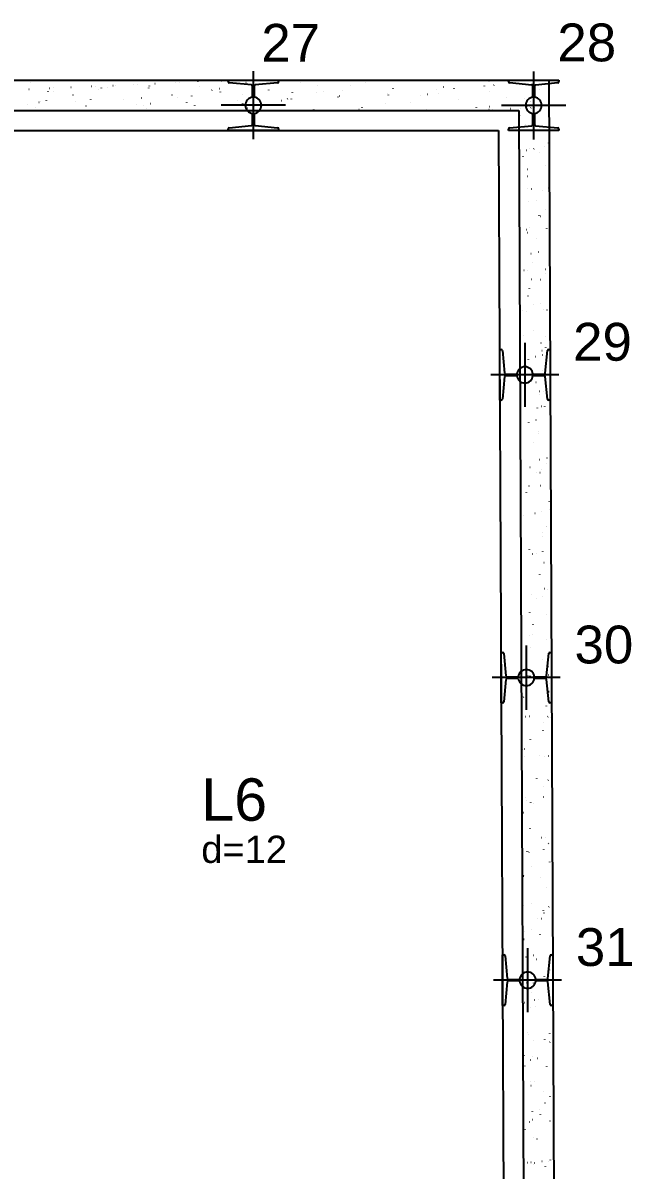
# Model space of a CAD drawing. Header units: millimetres. Extents: x 4424 to 9312, y 4538 to 9372.
# Drawn here: x 8021 to 8323, y 8392 to 8961 of the extents above; entities that cross this region are included whole.
import ezdxf

# ---------------------------------------------------------------- set-up
doc = ezdxf.new("R2010")
doc.units = ezdxf.units.MM
for name, color, linetype in [('10', 13, 'Continuous'), ('13', 76, 'Continuous'), ('19', 5, 'Continuous'), ('49', 20, 'Continuous'), ('51', 6, 'Continuous'), ('52', 21, 'Continuous')]:
    doc.layers.add(name, color=color, linetype=linetype)
doc.styles.get("Standard").update_dxf_attribs({"font": 'arial.ttf'})

# ---------------------------------------------------------------- blocks, each defined once
blk = doc.blocks.new('_H9EFD498501-004')
for p, q in [((3967.79707, 4538.420024), (3967.842727, 4538.479525)), ((3963.982634, 4534.635244), (3963.998835, 4534.638835)), ((3963.982634, 4534.635244), (3963.982634, 4534.635244)), ((3958.55694, 4529.193297), (3958.55694, 4529.193297)), ((3958.55694, 4529.193297), (3958.55694, 4529.193297)), ((3958.55694, 4529.193297), (3958.55694, 4529.193297)), ((3961.542046, 4530.268318), (3961.587704, 4530.32782)), ((3962.868451, 4529.784808), (3962.878241, 4529.859166)), ((3963.534407, 4529.410618), (3963.609335, 4529.41389)), ((3965.407622, 4529.492405), (3965.482551, 4529.495676)), ((3957.466791, 4524.957342), (3957.466791, 4524.957342)), ((3957.466791, 4524.957342), (3957.466791, 4524.957342)), ((3957.466791, 4524.957342), (3957.466791, 4524.957342)), ((3957.487719, 4520.304798), (3957.487719, 4520.304798)), ((3957.487719, 4520.304798), (3957.487719, 4520.304798)), ((3957.798164, 4525.389195), (3957.843821, 4525.448697)), ((3960.62039, 4520.999294), (3960.693612, 4521.015527)), ((3961.277664, 4517.701573), (3961.287453, 4517.775932)), ((3957.53837, 4509.044691), (3957.53837, 4509.044691)), ((3957.53837, 4509.044691), (3957.53837, 4509.044691)), ((3962.961383, 4509.281465), (3963.036311, 4509.284736)), ((3965.003497, 4509.080448), (3965.076719, 4509.096681)), ((3970.369298, 4510.146527), (3970.414955, 4510.206029)), ((3972.364767, 4511.877087), (3972.374557, 4511.951445)), ((3957.545646, 4507.427082), (3957.545646, 4507.427082)), ((3957.545646, 4507.427082), (3957.545646, 4507.427082)), ((3957.545646, 4507.427082), (3957.545646, 4507.427082)), ((3959.613455, 4505.060652), (3959.623244, 4505.13501)), ((3961.342387, 4508.2688), (3961.415609, 4508.285033)), ((3967.9723, 4507.022698), (3968.017957, 4507.0822)), ((3961.717276, 4498.870993), (3961.762933, 4498.930494)), ((3970.876769, 4500.574615), (3970.886558, 4500.648974)), ((3957.603573, 4494.549367), (3957.603573, 4494.549367)), ((3957.603573, 4494.549367), (3957.603573, 4494.549367)), ((3957.608222, 4493.515968), (3957.608222, 4493.515968)), ((3957.608222, 4493.515968), (3957.608222, 4493.515968)), ((3957.608222, 4493.515968), (3957.608222, 4493.515968)), ((3957.973393, 4493.99187), (3958.019051, 4494.051371)), ((3958.125456, 4493.75818), (3958.135245, 4493.832538)), ((3961.698274, 4495.45714), (3961.771496, 4495.473373)), ((3957.624257, 4489.951194), (3957.624257, 4489.951194)), ((3957.624257, 4489.951194), (3957.624257, 4489.951194)), ((3957.624257, 4489.951194), (3957.624257, 4489.951194)), ((3957.628785, 4488.944504), (3957.628785, 4488.944504)), ((3957.628785, 4488.944504), (3957.628785, 4488.944504)), ((3957.628785, 4488.944504), (3957.628785, 4488.944504)), ((3961.78893, 4489.12614), (3961.863858, 4489.129411)), ((3963.662145, 4489.207926), (3963.737074, 4489.211198)), ((3969.285981, 4488.491381), (3969.29577, 4488.565739)), ((3972.503722, 4489.593958), (3972.578651, 4489.597229)), ((3957.6615, 4481.671651), (3957.6615, 4481.671651)), ((3957.6615, 4481.671651), (3957.6615, 4481.671651)), ((3957.6615, 4481.671651), (3957.6615, 4481.671651)), ((3962.420271, 4482.726645), (3962.493493, 4482.742878)), ((3966.081381, 4483.538294), (3966.154604, 4483.554527)), ((3967.621772, 4475.850459), (3967.631561, 4475.924817)), ((3968.14753, 4475.625373), (3968.193187, 4475.684874)), ((3970.544528, 4478.749201), (3970.590185, 4478.808703)), ((3957.719201, 4468.844317), (3957.719201, 4468.844317)), ((3957.719201, 4468.844317), (3957.719201, 4468.844317)), ((3957.719427, 4468.793936), (3957.719427, 4468.793936)), ((3957.719427, 4468.793936), (3957.719427, 4468.793936)), ((3961.215906, 4468.996986), (3961.290834, 4469.000258)), ((3962.776158, 4469.914986), (3962.84938, 4469.931219)), ((3971.331269, 4469.438633), (3971.406198, 4469.441904)), ((3961.892506, 4467.473667), (3961.938163, 4467.533169)), ((3966.133773, 4464.547988), (3966.143563, 4464.622346)), ((3957.749652, 4462.074595), (3957.749652, 4462.074595)), ((3957.749652, 4462.074595), (3957.749652, 4462.074595)), ((3957.749652, 4462.074595), (3957.749652, 4462.074595)), ((3958.148623, 4462.594544), (3958.19428, 4462.654045)), ((3967.159265, 4457.99614), (3967.232488, 4458.012373)), ((3957.777354, 4455.91622), (3957.777354, 4455.91622)), ((3957.777354, 4455.91622), (3957.777354, 4455.91622)), ((3957.777354, 4455.91622), (3957.777354, 4455.91622)), ((3963.498155, 4457.184491), (3963.571378, 4457.200724)), ((3964.542985, 4452.464753), (3964.552775, 4452.539112)), ((3957.809616, 4448.74413), (3957.809616, 4448.74413)), ((3957.809616, 4448.74413), (3957.809616, 4448.74413)), ((3957.809616, 4448.74413), (3957.809616, 4448.74413)), ((3960.043453, 4448.841661), (3960.118381, 4448.844933)), ((3961.916668, 4448.923448), (3961.991597, 4448.926719)), ((3970.719758, 4447.351876), (3970.765415, 4447.411377)), ((3970.758245, 4449.309479), (3970.833174, 4449.312751)), ((3957.835281, 4443.038504), (3957.835281, 4443.038504)), ((3957.835281, 4443.038504), (3957.835281, 4443.038504)), ((3963.854042, 4444.372832), (3963.927264, 4444.389065)), ((3968.32276, 4444.228047), (3968.368417, 4444.287548)), ((3962.067736, 4436.076341), (3962.113393, 4436.135843)), ((3962.878776, 4439.823831), (3962.888566, 4439.89819)), ((3957.891083, 4430.633222), (3957.891083, 4430.633222)), ((3957.891083, 4430.633222), (3957.891083, 4430.633222)), ((3957.891083, 4430.633222), (3957.891083, 4430.633222)), ((3957.893208, 4430.160789), (3957.893208, 4430.160789)), ((3957.893208, 4430.160789), (3957.893208, 4430.160789)), ((3957.893208, 4430.160789), (3957.893208, 4430.160789)), ((3958.323853, 4431.197218), (3958.36951, 4431.25672)), ((3964.57604, 4431.642337), (3964.649262, 4431.65857)), ((3968.23715, 4432.453986), (3968.310372, 4432.470218)), ((3969.585792, 4429.154154), (3969.660721, 4429.157425)), ((3971.459007, 4429.23594), (3971.533936, 4429.239212)), ((3957.900031, 4428.643943), (3957.900031, 4428.643943)), ((3957.900031, 4428.643943), (3957.900031, 4428.643943)), ((3959.470429, 4428.712508), (3959.545357, 4428.715779)), ((3961.390778, 4428.52136), (3961.400567, 4428.595718)), ((3972.551302, 4423.254561), (3972.561092, 4423.328919)), ((3964.931926, 4418.830677), (3965.005148, 4418.84691)), ((3957.951135, 4417.283073), (3957.951135, 4417.283073)), ((3957.951135, 4417.283073), (3957.951135, 4417.283073)), ((3959.79999, 4416.438126), (3959.809779, 4416.512484)), ((3968.497989, 4412.830721), (3968.543647, 4412.890223)), ((3970.894988, 4415.95455), (3970.940645, 4416.014052)), ((3957.990447, 4408.543756), (3957.990447, 4408.543756)), ((3957.990447, 4408.543756), (3957.990447, 4408.543756)), ((3957.990447, 4408.543756), (3957.990447, 4408.543756)), ((3958.297976, 4408.557183), (3958.372904, 4408.560454)), ((3960.171191, 4408.638969), (3960.24612, 4408.64224)), ((3969.012768, 4409.025001), (3969.087696, 4409.028272)), ((3969.315034, 4406.911831), (3969.388256, 4406.928064)), ((3970.887093, 4410.613639), (3970.896883, 4410.687997)), ((3958.009062, 4404.405358), (3958.009062, 4404.405358)), ((3958.009062, 4404.405358), (3958.009062, 4404.405358)), ((3958.009062, 4404.405358), (3958.009062, 4404.405358)), ((3958.015894, 4402.886577), (3958.015894, 4402.886577)), ((3958.135781, 4403.797204), (3958.14557, 4403.871562)), ((3962.242966, 4404.679016), (3962.288623, 4404.738517)), ((3965.653924, 4406.100183), (3965.727146, 4406.116416)), ((3958.032514, 4399.191848), (3958.032514, 4399.191848)), ((3958.032514, 4399.191848), (3958.032514, 4399.191848)), ((3958.032514, 4399.191848), (3958.032514, 4399.191848)), ((3958.499083, 4399.799893), (3958.54474, 4399.859394)), ((3969.399095, 4399.311168), (3969.408884, 4399.385526)), ((3958.06699, 4391.527642), (3958.06699, 4391.527642)), ((3958.06699, 4391.527642), (3958.06699, 4391.527642)), ((3966.00981, 4393.288523), (3966.083033, 4393.304756)), ((3958.080862, 4388.443569), (3958.080862, 4388.443569)), ((3958.080862, 4388.443569), (3958.080862, 4388.443569)), ((3958.080862, 4388.443569), (3958.080862, 4388.443569)), ((3967.808307, 4387.227933), (3967.818096, 4387.302292)), ((3967.840315, 4388.869675), (3967.915243, 4388.872947)), ((3969.71353, 4388.951462), (3969.788459, 4388.954733)), ((3971.070217, 4384.557224), (3971.115875, 4384.616726)), ((3958.124917, 4378.649927), (3958.124917, 4378.649927)), ((3958.124917, 4378.649927), (3958.124917, 4378.649927)), ((3958.124917, 4378.649927), (3958.124917, 4378.649927)), ((3966.731808, 4380.558029), (3966.80503, 4380.574262)), ((3968.673219, 4381.433396), (3968.718876, 4381.492897)), ((3970.392918, 4381.369677), (3970.46614, 4381.38591)), ((3962.418196, 4373.28169), (3962.463853, 4373.341192)), ((3966.144098, 4374.587011), (3966.153887, 4374.66137)), ((3958.171278, 4368.343382), (3958.171278, 4368.343382)), ((3958.173945, 4367.750475), (3958.173945, 4367.750475)), ((3958.173945, 4367.750475), (3958.173945, 4367.750475)), ((3958.173945, 4367.750475), (3958.173945, 4367.750475)), ((3958.425714, 4368.35449), (3958.500643, 4368.357762)), ((3958.674313, 4368.402567), (3958.71997, 4368.462069)), ((3967.087694, 4367.746369), (3967.160917, 4367.762602)), ((3967.267291, 4368.740522), (3967.342219, 4368.743793)), ((3958.182844, 4365.772211), (3958.182844, 4365.772211)), ((3958.182844, 4365.772211), (3958.182844, 4365.772211)), ((3964.656099, 4363.28454), (3964.665889, 4363.358898)), ((3971.470802, 4355.827523), (3971.544024, 4355.843756)), ((3958.240771, 4352.894496), (3958.240771, 4352.894496)), ((3958.240771, 4352.894496), (3958.240771, 4352.894496)), ((3958.240771, 4352.894496), (3958.240771, 4352.894496)), ((3963.065311, 4351.201306), (3963.075101, 4351.275664)), ((3967.809692, 4355.015874), (3967.882914, 4355.032107)), ((3968.848449, 4350.03607), (3968.894106, 4350.095572)), ((3971.245447, 4353.159899), (3971.291104, 4353.2194)), ((3958.261693, 4348.243194), (3958.261693, 4348.243194)), ((3958.261693, 4348.243194), (3958.261693, 4348.243194)), ((3958.261693, 4348.243194), (3958.261693, 4348.243194)), ((3966.094838, 4348.585197), (3966.169766, 4348.588468)), ((3967.968053, 4348.666983), (3968.042982, 4348.670255)), ((3958.298698, 4340.01678), (3958.298698, 4340.01678)), ((3958.298698, 4340.01678), (3958.298698, 4340.01678)), ((3961.401102, 4338.560384), (3961.410892, 4338.634742)), ((3962.593425, 4341.884364), (3962.639083, 4341.943866)), ((3968.165579, 4342.204215), (3968.238801, 4342.220448)), ((3958.315376, 4336.309102), (3958.315376, 4336.309102)), ((3958.315376, 4336.309102), (3958.315376, 4336.309102)), ((3958.315376, 4336.309102), (3958.315376, 4336.309102)), ((3958.849543, 4337.005241), (3958.8952, 4337.064743)), ((3972.664416, 4334.074348), (3972.674206, 4334.148706)), ((3958.352109, 4328.143007), (3958.352109, 4328.143007)), ((3958.352109, 4328.143007), (3958.352109, 4328.143007)), ((3958.356625, 4327.139064), (3958.356625, 4327.139064)), ((3958.356625, 4327.139064), (3958.356625, 4327.139064)), ((3958.356625, 4327.139064), (3958.356625, 4327.139064)), ((3959.913104, 4327.257912), (3959.922893, 4327.332271)), ((3965.521814, 4328.456043), (3965.596742, 4328.459315)), ((3968.887576, 4329.47372), (3968.960798, 4329.489953)), ((3972.548686, 4330.285369), (3972.621908, 4330.301602)), ((3971.073628, 4321.991113), (3971.083418, 4322.065472)), ((3971.420677, 4321.762573), (3971.466334, 4321.822075)), ((3958.407532, 4315.82196), (3958.407532, 4315.82196)), ((3958.407532, 4315.82196), (3958.407532, 4315.82196)), ((3958.407532, 4315.82196), (3958.407532, 4315.82196)), ((3969.023679, 4318.638744), (3969.069336, 4318.698246)), ((3969.243463, 4316.662061), (3969.316685, 4316.678294)), ((3958.414552, 4314.261349), (3958.414552, 4314.261349)), ((3958.414552, 4314.261349), (3958.414552, 4314.261349)), ((3962.768655, 4310.487039), (3962.814312, 4310.54654)), ((3958.442524, 4308.04282), (3958.442524, 4308.04282)), ((3958.442524, 4308.04282), (3958.442524, 4308.04282)), ((3958.442524, 4308.04282), (3958.442524, 4308.04282)), ((3958.456807, 4304.867728), (3958.456807, 4304.867728)), ((3958.456807, 4304.867728), (3958.456807, 4304.867728)), ((3958.456807, 4304.867728), (3958.456807, 4304.867728)), ((3959.024773, 4305.607916), (3959.07043, 4305.667417)), ((3964.349361, 4308.300718), (3964.424289, 4308.30399)), ((3966.222576, 4308.382505), (3966.297505, 4308.385776)), ((3969.409419, 4309.350191), (3969.419209, 4309.42455)), ((3969.96546, 4303.931566), (3970.038683, 4303.947799)), ((3958.472479, 4301.383633), (3958.472479, 4301.383633)), ((3958.472479, 4301.383633), (3958.472479, 4301.383633)), ((3958.472479, 4301.383633), (3958.472479, 4301.383633)), ((3967.921421, 4298.04772), (3967.93121, 4298.122078)), ((3958.530406, 4288.505918), (3958.530406, 4288.505918)), ((3958.530406, 4288.505918), (3958.530406, 4288.505918)), ((3958.53294, 4287.942633), (3958.53294, 4287.942633)), ((3958.53294, 4287.942633), (3958.53294, 4287.942633)), ((3963.776337, 4288.171565), (3963.851265, 4288.174836)), ((3969.198909, 4287.241419), (3969.244566, 4287.30092)), ((3970.321347, 4291.119906), (3970.394569, 4291.136139)), ((3971.595907, 4290.365248), (3971.641564, 4290.424749)), ((3966.330633, 4285.964486), (3966.340422, 4286.038844)), ((3958.588333, 4275.628202), (3958.588333, 4275.628202)), ((3958.588333, 4275.628202), (3958.588333, 4275.628202)), ((3958.588333, 4275.628202), (3958.588333, 4275.628202)), ((3962.943885, 4279.089713), (3962.989542, 4279.149215)), ((3971.043345, 4278.389412), (3971.116567, 4278.405645)), ((3958.598237, 4273.426355), (3958.598237, 4273.426355)), ((3958.598237, 4273.426355), (3958.598237, 4273.426355)), ((3958.598237, 4273.426355), (3958.598237, 4273.426355)), ((3959.200002, 4274.21059), (3959.245659, 4274.270092)), ((3964.666424, 4273.323564), (3964.676213, 4273.397922)), ((3958.623355, 4267.842446), (3958.623355, 4267.842446)), ((3958.623355, 4267.842446), (3958.623355, 4267.842446)), ((3958.623355, 4267.842446), (3958.623355, 4267.842446)), ((3962.603884, 4268.01624), (3962.678812, 4268.019511)), ((3964.477099, 4268.098026), (3964.552028, 4268.101298)), ((3971.399231, 4265.577752), (3971.472453, 4265.593985)), ((3973.318676, 4268.484058), (3973.393605, 4268.487329)), ((3958.64626, 4262.750487), (3958.64626, 4262.750487)), ((3958.64626, 4262.750487), (3958.64626, 4262.750487)), ((3963.178425, 4262.021092), (3963.188215, 4262.095451)), ((3971.771137, 4258.967922), (3971.816794, 4259.027423)), ((3969.374139, 4255.844093), (3969.419796, 4255.903595)), ((3972.121229, 4252.847257), (3972.194451, 4252.86349)), ((3958.704187, 4249.872771), (3958.704187, 4249.872771)), ((3958.704187, 4249.872771), (3958.704187, 4249.872771)), ((3958.704187, 4249.872771), (3958.704187, 4249.872771)), ((3958.713771, 4247.742259), (3958.713771, 4247.742259)), ((3958.713771, 4247.742259), (3958.713771, 4247.742259)), ((3961.587637, 4249.937858), (3961.597427, 4250.012216)), ((3962.03086, 4247.887086), (3962.105788, 4247.890358)), ((3963.119115, 4247.692388), (3963.164772, 4247.751889)), ((3972.146223, 4248.328733), (3972.221152, 4248.332004)), ((3958.739668, 4241.984982), (3958.739668, 4241.984982)), ((3958.739668, 4241.984982), (3958.739668, 4241.984982)), ((3958.739668, 4241.984982), (3958.739668, 4241.984982)), ((3959.375232, 4242.813265), (3959.420889, 4242.872766)), ((3972.674741, 4244.113371), (3972.68453, 4244.18773)), ((3958.762114, 4236.995055), (3958.762114, 4236.995055)), ((3959.297119, 4237.113663), (3959.370341, 4237.129896)), ((3959.923428, 4237.296936), (3959.933218, 4237.371294)), ((3972.477115, 4240.035598), (3972.550337, 4240.051831)), ((3971.186742, 4232.8109), (3971.196532, 4232.885258)), ((3958.799169, 4228.757343), (3958.799169, 4228.757343)), ((3958.804186, 4227.642072), (3958.804186, 4227.642072)), ((3958.804186, 4227.642072), (3958.804186, 4227.642072)), ((3958.804186, 4227.642072), (3958.804186, 4227.642072)), ((3960.858407, 4227.731761), (3960.933335, 4227.735033)), ((3962.731622, 4227.813548), (3962.806551, 4227.816819)), ((3969.549369, 4224.446768), (3969.595026, 4224.506269)), ((3971.573199, 4228.199579), (3971.648128, 4228.202851)), ((3971.946367, 4227.570596), (3971.992024, 4227.630098)), ((3973.199113, 4227.305103), (3973.272335, 4227.321336)), ((3958.820041, 4224.11734), (3958.820041, 4224.11734)), ((3958.820041, 4224.11734), (3958.820041, 4224.11734)), ((3958.820041, 4224.11734), (3958.820041, 4224.11734)), ((3969.595954, 4220.727666), (3969.605744, 4220.802024)), ((3963.294345, 4216.295062), (3963.340002, 4216.354563)), ((3973.554999, 4214.493444), (3973.628222, 4214.509677)), ((3958.877968, 4211.239624), (3958.877968, 4211.239624)), ((3958.881099, 4210.543608), (3958.881099, 4210.543608)), ((3958.881099, 4210.543608), (3958.881099, 4210.543608)), ((3958.881099, 4210.543608), (3958.881099, 4210.543608)), ((3958.894602, 4207.541885), (3958.894602, 4207.541885)), ((3958.894602, 4207.541885), (3958.894602, 4207.541885)), ((3959.550462, 4211.415939), (3959.596119, 4211.47544)), ((3960.285383, 4207.602608), (3960.360311, 4207.605879)), ((3960.375003, 4211.571509), (3960.448226, 4211.587742)), ((3967.931745, 4208.086744), (3967.941535, 4208.161102)), ((3970.400746, 4208.044254), (3970.475675, 4208.047526)), ((3972.273961, 4208.126041), (3972.34889, 4208.129312)), ((3958.935895, 4198.361909), (3958.935895, 4198.361909)), ((3958.935895, 4198.361909), (3958.935895, 4198.361909)), ((3958.935895, 4198.361909), (3958.935895, 4198.361909)), ((3966.443747, 4196.784272), (3966.453536, 4196.858631)), ((3972.121596, 4196.173271), (3972.167254, 4196.232772)), ((3969.724598, 4193.049442), (3969.770255, 4193.108943)), ((3958.985017, 4187.441698), (3958.985017, 4187.441698)), ((3958.985017, 4187.441698), (3958.985017, 4187.441698)), ((3958.985017, 4187.441698), (3958.985017, 4187.441698)), ((3958.993822, 4185.484193), (3958.993822, 4185.484193)), ((3959.11293, 4187.447283), (3959.187858, 4187.450554)), ((3960.986145, 4187.529069), (3961.061074, 4187.532341)), ((3961.452887, 4186.029355), (3961.52611, 4186.045588)), ((3963.469575, 4184.897736), (3963.515232, 4184.957238)), ((3964.852959, 4184.701038), (3964.862748, 4184.775396)), ((3969.827722, 4187.915101), (3969.902651, 4187.918372)), ((3959.02253, 4179.102235), (3959.02253, 4179.102235)), ((3959.02253, 4179.102235), (3959.02253, 4179.102235)), ((3959.02253, 4179.102235), (3959.02253, 4179.102235)), ((3959.725692, 4180.018613), (3959.771349, 4180.078115)), ((3959.05175, 4172.606478), (3959.05175, 4172.606478)), ((3959.05175, 4172.606478), (3959.05175, 4172.606478)), ((3959.05175, 4172.606478), (3959.05175, 4172.606478)), ((3963.18875, 4172.060116), (3963.198539, 4172.134474)), ((3968.655269, 4167.759776), (3968.730198, 4167.763047)), ((3970.528484, 4167.841562), (3970.603413, 4167.844833)), ((3959.075433, 4167.341511), (3959.075433, 4167.341511)), ((3959.075433, 4167.341511), (3959.075433, 4167.341511)), ((3959.075433, 4167.341511), (3959.075433, 4167.341511)), ((3972.296826, 4164.775945), (3972.342483, 4164.835447)), ((3959.109677, 4159.728762), (3959.109677, 4159.728762)), ((3961.700751, 4160.757645), (3961.710541, 4160.832003)), ((3962.530772, 4160.487201), (3962.603994, 4160.503433)), ((3969.899828, 4161.652116), (3969.945485, 4161.711618)), ((3963.644805, 4153.500411), (3963.690462, 4153.559912)), ((3972.861276, 4155.490846), (3972.871065, 4155.565204)), ((3959.163961, 4147.660862), (3959.163961, 4147.660862)), ((3959.163961, 4147.660862), (3959.163961, 4147.660862)), ((3959.163961, 4147.660862), (3959.163961, 4147.660862)), ((3959.165848, 4147.241324), (3959.165848, 4147.241324)), ((3959.167604, 4146.851046), (3959.167604, 4146.851046)), ((3959.167604, 4146.851046), (3959.167604, 4146.851046)), ((3959.225548, 4146.863892), (3959.29877, 4146.880125)), ((3959.240668, 4147.244591), (3959.315597, 4147.247862)), ((3959.900922, 4148.621288), (3959.946579, 4148.680789)), ((3960.109963, 4148.67441), (3960.119753, 4148.748769)), ((3968.082245, 4147.630622), (3968.157173, 4147.633894)), ((3959.190807, 4141.692725), (3959.190807, 4141.692725)), ((3959.190807, 4141.692725), (3959.190807, 4141.692725)), ((3971.197067, 4142.849924), (3971.206856, 4142.924282)), ((3959.225531, 4133.973331), (3959.225531, 4133.973331)), ((3959.225531, 4133.973331), (3959.225531, 4133.973331)), ((3959.225531, 4133.973331), (3959.225531, 4133.973331)), ((3959.947546, 4134.133398), (3960.020768, 4134.149631)), ((3963.608656, 4134.945046), (3963.681878, 4134.961279)), ((3972.472056, 4133.378619), (3972.517713, 4133.438121)), ((3969.709068, 4131.547452), (3969.718858, 4131.621811)), ((3970.075058, 4130.254791), (3970.120715, 4130.314292)), ((3959.256264, 4127.141137), (3959.256264, 4127.141137)), ((3959.256264, 4127.141137), (3959.256264, 4127.141137)), ((3959.256264, 4127.141137), (3959.256264, 4127.141137)), ((3963.820034, 4122.103085), (3963.865691, 4122.162587)), ((3966.909792, 4127.475297), (3966.98472, 4127.478569)), ((3968.783007, 4127.557083), (3968.857936, 4127.560355)), ((3959.283458, 4121.095615), (3959.283458, 4121.095615)), ((3959.283458, 4121.095615), (3959.283458, 4121.095615)), ((3960.076152, 4117.223962), (3960.121809, 4117.283464)), ((3960.303432, 4121.321738), (3960.376655, 4121.337971)), ((3968.11828, 4119.464218), (3968.12807, 4119.538576)), ((3959.305392, 4116.219488), (3959.305392, 4116.219488)), ((3959.305392, 4116.219488), (3959.305392, 4116.219488)), ((3959.305392, 4116.219488), (3959.305392, 4116.219488)), ((3959.341385, 4108.2179), (3959.341385, 4108.2179)), ((3959.341385, 4108.2179), (3959.341385, 4108.2179)), ((3959.341385, 4108.2179), (3959.341385, 4108.2179)), ((3959.346679, 4107.04095), (3959.346679, 4107.04095)), ((3959.346679, 4107.04095), (3959.346679, 4107.04095)), ((3961.02543, 4108.591244), (3961.098652, 4108.607477)), ((3964.68654, 4109.402892), (3964.759762, 4109.419125)), ((3966.336768, 4107.346144), (3966.411696, 4107.349415)), ((3966.454071, 4106.823296), (3966.463861, 4106.897654)), ((3972.647286, 4101.981294), (3972.692943, 4102.040795)), ((3959.399312, 4095.340184), (3959.399312, 4095.340184)), ((3959.399312, 4095.340184), (3959.399312, 4095.340184)), ((3961.381316, 4095.779584), (3961.454539, 4095.795817)), ((3964.966073, 4095.520825), (3964.975862, 4095.595183)), ((3970.250288, 4098.857465), (3970.295945, 4098.916966)), ((3963.995264, 4090.705759), (3964.040921, 4090.765261)), ((3959.437094, 4086.940763), (3959.437094, 4086.940763)), ((3959.437094, 4086.940763), (3959.437094, 4086.940763)), ((3959.437094, 4086.940763), (3959.437094, 4086.940763)), ((3959.446823, 4084.778115), (3959.446823, 4084.778115)), ((3959.446823, 4084.778115), (3959.446823, 4084.778115)), ((3959.446823, 4084.778115), (3959.446823, 4084.778115)), ((3959.457239, 4082.462469), (3959.457239, 4082.462469)), ((3959.457239, 4082.462469), (3959.457239, 4082.462469)), ((3959.457239, 4082.462469), (3959.457239, 4082.462469)), ((3960.251381, 4085.826636), (3960.297039, 4085.886138)), ((3962.103314, 4083.049089), (3962.176536, 4083.065322)), ((3963.375285, 4083.43759), (3963.385074, 4083.511949)), ((3965.164315, 4087.190819), (3965.239243, 4087.19409)), ((3965.764424, 4083.860738), (3965.837646, 4083.876971)), ((3967.03753, 4087.272605), (3967.112459, 4087.275876)), ((3974.462388, 4077.613104), (3974.472178, 4077.687462)), ((3961.711076, 4070.796668), (3961.720865, 4070.871027)), ((3959.515166, 4069.584753), (3959.515166, 4069.584753)), ((3959.515166, 4069.584753), (3959.515166, 4069.584753)), ((3959.52751, 4066.840576), (3959.52751, 4066.840576)), ((3959.52751, 4066.840576), (3959.52751, 4066.840576)), ((3962.459201, 4070.23743), (3962.532423, 4070.253663)), ((3964.591291, 4067.061665), (3964.666219, 4067.064937)), ((3970.425518, 4067.460139), (3970.471175, 4067.519641)), ((3972.822516, 4070.583968), (3972.868173, 4070.64347)), ((3972.97439, 4066.310632), (3972.984179, 4066.384991)), ((3960.223077, 4059.494197), (3960.232867, 4059.568555)), ((3959.573093, 4056.707037), (3959.573093, 4056.707037)), ((3959.573093, 4056.707037), (3959.573093, 4056.707037)), ((3959.573093, 4056.707037), (3959.573093, 4056.707037)), ((3959.582445, 4054.628108), (3959.582445, 4054.628108)), ((3959.582445, 4054.628108), (3959.582445, 4054.628108)), ((3959.582445, 4054.628108), (3959.582445, 4054.628108)), ((3960.426611, 4054.429311), (3960.472268, 4054.488812)), ((3963.181198, 4057.506935), (3963.25442, 4057.523168)), ((3964.170494, 4059.308434), (3964.216151, 4059.367935)), ((3966.842308, 4058.318584), (3966.91553, 4058.334817)), ((3971.383602, 4054.227398), (3971.393391, 4054.301756)), ((3959.588253, 4053.336742), (3959.588253, 4053.336742)), ((3959.588253, 4053.336742), (3959.588253, 4053.336742)), ((3959.588253, 4053.336742), (3959.588253, 4053.336742)), ((3959.617925, 4046.740389), (3959.617925, 4046.740389)), ((3959.617925, 4046.740389), (3959.617925, 4046.740389)), ((3959.617925, 4046.740389), (3959.617925, 4046.740389)), ((3959.63102, 4043.829322), (3959.63102, 4043.829322)), ((3959.63102, 4043.829322), (3959.63102, 4043.829322)), ((3963.418838, 4046.90634), (3963.493766, 4046.909611)), ((3963.537085, 4044.695276), (3963.610307, 4044.711509)), ((3965.292053, 4046.988126), (3965.366982, 4046.991398)), ((3974.13363, 4047.374158), (3974.208559, 4047.377429)), ((3969.719393, 4041.586476), (3969.729182, 4041.660834)), ((3972.997746, 4039.186642), (3973.043403, 4039.246144)), ((3964.259082, 4031.964781), (3964.332305, 4031.981014)), ((3967.920192, 4032.776429), (3967.993415, 4032.792662)), ((3970.600748, 4036.062814), (3970.646405, 4036.122315)), ((3959.688947, 4030.951606), (3959.688947, 4030.951606)), ((3959.688947, 4030.951606), (3959.688947, 4030.951606)), ((3959.688947, 4030.951606), (3959.688947, 4030.951606)), ((3959.708341, 4026.640202), (3959.708341, 4026.640202)), ((3959.708341, 4026.640202), (3959.708341, 4026.640202)), ((3962.845814, 4026.777187), (3962.920742, 4026.780458)), ((3964.345724, 4027.911108), (3964.391381, 4027.97061)), ((3968.231394, 4030.284005), (3968.241184, 4030.358363)), ((3972.961177, 4027.218833), (3973.036106, 4027.222104)), ((3959.729684, 4021.895368), (3959.729684, 4021.895368)), ((3959.729684, 4021.895368), (3959.729684, 4021.895368)), ((3959.729684, 4021.895368), (3959.729684, 4021.895368)), ((3960.601841, 4023.031985), (3960.647498, 4023.091487)), ((3959.746874, 4018.073891), (3959.746874, 4018.073891)), ((3959.746874, 4018.073891), (3959.746874, 4018.073891)), ((3964.614969, 4019.153121), (3964.688191, 4019.169354)), ((3966.640606, 4018.20077), (3966.650396, 4018.275129)), ((3959.798756, 4006.540014), (3959.798756, 4006.540014)), ((3959.798756, 4006.540014), (3959.798756, 4006.540014)), ((3959.798756, 4006.540014), (3959.798756, 4006.540014)), ((3959.804801, 4005.196175), (3959.804801, 4005.196175)), ((3959.804801, 4005.196175), (3959.804801, 4005.196175)), ((3959.804801, 4005.196175), (3959.804801, 4005.196175)), ((3961.673361, 4006.621861), (3961.748289, 4006.625133)), ((3963.546576, 4006.703648), (3963.621505, 4006.706919)), ((3964.976397, 4005.559848), (3964.986187, 4005.634207)), ((3965.336967, 4006.422627), (3965.410189, 4006.43886)), ((3968.998077, 4007.234275), (3969.071299, 4007.250508)), ((3970.775977, 4004.665488), (3970.821635, 4004.72499)), ((3972.388153, 4007.089679), (3972.463082, 4007.092951)), ((3973.172976, 4007.789317), (3973.218633, 4007.848818))]:
    blk.add_line(p, q)
blk = doc.blocks.new('_H9EFD498501-005')
for p, q in [((3808.18098, 4542.731876), (3808.255908, 4542.735147)), ((3810.054195, 4542.813662), (3810.129124, 4542.816934)), ((3874.069795, 4542.775019), (3874.115452, 4542.834521)), ((3905.342883, 4543.03173), (3905.349997, 4543.085768)), ((3942.701399, 4542.807865), (3942.774621, 4542.824098)), ((3714.744995, 4538.652373), (3714.819923, 4538.655644)), ((3715.550868, 4542.048649), (3715.560657, 4542.123007)), ((3724.267561, 4537.303084), (3724.313218, 4537.362586)), ((3724.860358, 4539.094019), (3724.935287, 4539.09729)), ((3726.733573, 4539.175805), (3726.808502, 4539.179077)), ((3726.814182, 4537.562613), (3726.823971, 4537.636971)), ((3735.57515, 4539.561837), (3735.650079, 4539.565108)), ((3745.690513, 4540.003483), (3745.765442, 4540.006755)), ((3747.563729, 4540.085269), (3747.638657, 4540.088541)), ((3749.2346, 4538.215073), (3749.280257, 4538.274575)), ((3750.726019, 4539.112249), (3750.735808, 4539.186608)), ((3753.818795, 4539.605273), (3753.892017, 4539.621506)), ((3756.405306, 4540.471301), (3756.480234, 4540.474573)), ((3757.479905, 4540.416922), (3757.553127, 4540.433155)), ((3766.520669, 4540.912947), (3766.595597, 4540.916219)), ((3768.393884, 4540.994734), (3768.468813, 4540.998005)), ((3774.201639, 4539.127062), (3774.247296, 4539.186564)), ((3774.564435, 4540.104198), (3774.574225, 4540.178556)), ((3777.235461, 4541.380765), (3777.31039, 4541.384037)), ((3787.350824, 4541.822412), (3787.425753, 4541.825683)), ((3789.22404, 4541.904198), (3789.298968, 4541.907469)), ((3798.065616, 4542.29023), (3798.140545, 4542.293501)), ((3798.579062, 4542.434597), (3798.588851, 4542.508955)), ((3799.168678, 4540.039052), (3799.214335, 4540.098553)), ((3805.430222, 4538.156693), (3805.503444, 4538.172926)), ((3809.091332, 4538.968342), (3809.164554, 4538.984575)), ((3809.739586, 4537.167798), (3809.749376, 4537.242156)), ((3822.271328, 4541.890277), (3822.34455, 4541.90651)), ((3824.135717, 4540.951041), (3824.181374, 4541.010542)), ((3833.578003, 4538.159746), (3833.587792, 4538.234105)), ((3845.358873, 4536.983907), (3845.40453, 4537.043408)), ((3849.102756, 4541.86303), (3849.148413, 4541.922531)), ((3857.592629, 4540.490146), (3857.602419, 4540.564504)), ((3860.702759, 4537.519762), (3860.775981, 4537.535995)), ((3870.325912, 4537.895896), (3870.371569, 4537.955398)), ((3873.882755, 4540.441697), (3873.955977, 4540.45793)), ((3881.504466, 4542.039782), (3881.514256, 4542.11414)), ((3895.292951, 4538.807885), (3895.338608, 4538.867387)), ((3916.606197, 4538.545694), (3916.615986, 4538.620053)), ((3920.25999, 4539.719874), (3920.305647, 4539.779376)), ((3925.494182, 4538.993117), (3925.567404, 4539.00935)), ((3940.518034, 4540.095331), (3940.527823, 4540.169689)), ((3942.830031, 4537.508035), (3942.875688, 4537.567536)), ((3945.227029, 4540.631863), (3945.272686, 4540.691365)), ((3964.35645, 4541.087279), (3964.36624, 4541.161638)), ((3967.79707, 4538.420024), (3967.842727, 4538.479525)), ((3970.194068, 4541.543853), (3970.239725, 4541.603354)), ((3976.37318, 4542.324006), (3976.37318, 4542.324006)), ((3719.770472, 4532.056941), (3719.843694, 4532.073174)), ((3720.523678, 4532.423961), (3720.569335, 4532.483463)), ((3723.431582, 4532.86859), (3723.504804, 4532.884823)), ((3736.611578, 4535.790525), (3736.6848, 4535.806758)), ((3737.974706, 4532.295814), (3737.984496, 4532.370172)), ((3745.490717, 4533.33595), (3745.536374, 4533.395452)), ((3761.813123, 4533.287763), (3761.822912, 4533.362121)), ((3770.457756, 4534.247939), (3770.503413, 4534.307441)), ((3775.043009, 4531.42001), (3775.116231, 4531.436243)), ((3785.827749, 4535.618162), (3785.837539, 4535.69252)), ((3788.223005, 4534.341945), (3788.296227, 4534.358178)), ((3793.027797, 4532.0361), (3793.073454, 4532.095601)), ((3795.424795, 4535.159929), (3795.470452, 4535.21943)), ((3817.994836, 4532.948089), (3818.040493, 4533.00759)), ((3820.391834, 4536.071918), (3820.437491, 4536.131419)), ((3820.82669, 4531.343311), (3820.83648, 4531.41767)), ((3839.834432, 4532.893365), (3839.907654, 4532.909598)), ((3842.961875, 4533.860078), (3843.007532, 4533.91958)), ((3844.841317, 4533.67371), (3844.851106, 4533.748069)), ((3857.041649, 4536.708113), (3857.114871, 4536.724346)), ((3867.928914, 4534.772067), (3867.974571, 4534.831569)), ((3868.753154, 4535.223347), (3868.762943, 4535.297705)), ((3891.445859, 4531.444785), (3891.519081, 4531.461018)), ((3892.59157, 4536.215295), (3892.60136, 4536.289654)), ((3892.895953, 4535.684056), (3892.94161, 4535.743558)), ((3903.854884, 4531.729259), (3903.864674, 4531.803617)), ((3908.653076, 4535.259534), (3908.726298, 4535.275767)), ((3912.314186, 4536.071182), (3912.387408, 4536.087415)), ((3917.862992, 4536.596046), (3917.908649, 4536.655547)), ((3927.766721, 4533.278895), (3927.776511, 4533.353254)), ((3951.605137, 4534.270844), (3951.614927, 4534.345202)), ((3960.264503, 4533.810954), (3960.337725, 4533.827187)), ((3963.166899, 4532.385867), (3963.166899, 4532.385867)), ((3963.166899, 4532.385867), (3963.166899, 4532.385867)), ((3963.215725, 4532.42261), (3963.215725, 4532.42261)), ((3963.925613, 4534.622602), (3963.998835, 4534.638835)), ((3713.71262, 4528.085768), (3713.71262, 4528.085768)), ((3713.71262, 4528.085768), (3713.71262, 4528.085768)), ((3713.71262, 4528.085768), (3713.71262, 4528.085768)), ((3714.062869, 4530.746178), (3714.072659, 4530.820536)), ((3717.194865, 4528.085768), (3717.194865, 4528.085768)), ((3717.194865, 4528.085768), (3717.194865, 4528.085768)), ((3718.12668, 4529.300132), (3718.172337, 4529.359634)), ((3725.566531, 4528.085768), (3725.566531, 4528.085768)), ((3725.566531, 4528.085768), (3725.566531, 4528.085768)), ((3725.566531, 4528.085768), (3725.566531, 4528.085768)), ((3737.420443, 4528.085768), (3737.420443, 4528.085768)), ((3737.420443, 4528.085768), (3737.420443, 4528.085768)), ((3741.46211, 4528.085768), (3741.46211, 4528.085768)), ((3741.46211, 4528.085768), (3741.46211, 4528.085768)), ((3743.093719, 4530.212122), (3743.139376, 4530.271623)), ((3749.274355, 4528.085768), (3749.274355, 4528.085768)), ((3749.274355, 4528.085768), (3749.274355, 4528.085768)), ((3760.003214, 4528.085768), (3760.003214, 4528.085768)), ((3760.003214, 4528.085768), (3760.003214, 4528.085768)), ((3760.003214, 4528.085768), (3760.003214, 4528.085768)), ((3761.128267, 4528.085768), (3761.128267, 4528.085768)), ((3765.729355, 4528.085768), (3765.729355, 4528.085768)), ((3765.729355, 4528.085768), (3765.729355, 4528.085768)), ((3768.060758, 4531.124111), (3768.106415, 4531.183612)), ((3771.381899, 4530.608362), (3771.455121, 4530.624595)), ((3772.982179, 4528.085768), (3772.982179, 4528.085768)), ((3772.982179, 4528.085768), (3772.982179, 4528.085768)), ((3772.982179, 4528.085768), (3772.982179, 4528.085768)), ((3773.076437, 4528.801726), (3773.086226, 4528.876085)), ((3784.836091, 4528.085768), (3784.836091, 4528.085768)), ((3784.836091, 4528.085768), (3784.836091, 4528.085768)), ((3784.836091, 4528.085768), (3784.836091, 4528.085768)), ((3789.996601, 4528.085768), (3789.996601, 4528.085768)), ((3789.996601, 4528.085768), (3789.996601, 4528.085768)), ((3796.690003, 4528.085768), (3796.690003, 4528.085768)), ((3796.690003, 4528.085768), (3796.690003, 4528.085768)), ((3796.988274, 4530.351363), (3796.998063, 4530.425721)), ((3808.543914, 4528.085768), (3808.543914, 4528.085768)), ((3808.543914, 4528.085768), (3808.543914, 4528.085768)), ((3814.263846, 4528.085768), (3814.263846, 4528.085768)), ((3814.263846, 4528.085768), (3814.263846, 4528.085768)), ((3818.148762, 4528.085768), (3818.148762, 4528.085768)), ((3818.148762, 4528.085768), (3818.148762, 4528.085768)), ((3818.148762, 4528.085768), (3818.148762, 4528.085768)), ((3820.397826, 4528.085768), (3820.397826, 4528.085768)), ((3822.993326, 4529.159782), (3823.066548, 4529.176015)), ((3826.654436, 4529.97143), (3826.727658, 4529.987663)), ((3832.251738, 4528.085768), (3832.251738, 4528.085768)), ((3838.531091, 4528.085768), (3838.531091, 4528.085768)), ((3838.531091, 4528.085768), (3838.531091, 4528.085768)), ((3844.10565, 4528.085768), (3844.10565, 4528.085768)), ((3844.10565, 4528.085768), (3844.10565, 4528.085768)), ((3844.10565, 4528.085768), (3844.10565, 4528.085768)), ((3855.959562, 4528.085768), (3855.959562, 4528.085768)), ((3855.959562, 4528.085768), (3855.959562, 4528.085768)), ((3856.001841, 4528.406911), (3856.011631, 4528.48127)), ((3862.798336, 4528.085768), (3862.798336, 4528.085768)), ((3862.798336, 4528.085768), (3862.798336, 4528.085768)), ((3867.813474, 4528.085768), (3867.813474, 4528.085768)), ((3867.813474, 4528.085768), (3867.813474, 4528.085768)), ((3876.29431, 4528.085768), (3876.29431, 4528.085768)), ((3878.265863, 4528.522851), (3878.339085, 4528.539084)), ((3879.667386, 4528.085768), (3879.667386, 4528.085768)), ((3879.840257, 4529.39886), (3879.850047, 4529.473218)), ((3887.065581, 4528.085768), (3887.065581, 4528.085768)), ((3887.065581, 4528.085768), (3887.065581, 4528.085768)), ((3891.521297, 4528.085768), (3891.521297, 4528.085768)), ((3903.375209, 4528.085768), (3903.375209, 4528.085768)), ((3903.375209, 4528.085768), (3903.375209, 4528.085768)), ((3903.375209, 4528.085768), (3903.375209, 4528.085768)), ((3911.332826, 4528.085768), (3911.332826, 4528.085768)), ((3911.607968, 4528.44434), (3911.653625, 4528.503842)), ((3915.229121, 4528.085768), (3915.229121, 4528.085768)), ((3915.229121, 4528.085768), (3915.229121, 4528.085768)), ((3915.229121, 4528.085768), (3915.229121, 4528.085768)), ((3927.083033, 4528.085768), (3927.083033, 4528.085768)), ((3927.083033, 4528.085768), (3927.083033, 4528.085768)), ((3933.190345, 4528.085768), (3933.190345, 4528.085768)), ((3933.190345, 4528.085768), (3933.190345, 4528.085768)), ((3933.190345, 4528.085768), (3933.190345, 4528.085768)), ((3934.439858, 4528.085768), (3934.439858, 4528.085768)), ((3934.439858, 4528.085768), (3934.439858, 4528.085768)), ((3935.600071, 4528.085768), (3935.600071, 4528.085768)), ((3936.575007, 4529.356329), (3936.620665, 4529.415831)), ((3938.936945, 4528.085768), (3938.936945, 4528.085768)), ((3938.936945, 4528.085768), (3938.936945, 4528.085768)), ((3942.704251, 4528.501154), (3942.77918, 4528.504425)), ((3943.057286, 4529.996206), (3943.130508, 4530.012439)), ((3944.577467, 4528.58294), (3944.652395, 4528.586212)), ((3950.790857, 4528.085768), (3950.790857, 4528.085768)), ((3953.419044, 4528.968972), (3953.493972, 4528.972243))]:
    blk.add_line(p, q)

msp = doc.modelspace()

# ---------------------------------------------------------------- linework, layer by layer
at = {"layer": '49'}
for p, q in [((4496.17, 8932.6), (8286.52, 8932.6)), ((8281.52, 8932.58), (8301.11, 4576.65)), ((6669.91, 8917.6), (8266.59, 8917.6)), ((8266.59, 8917.6), (8278.61, 6243.93)), ((4779.66, 8907.6), (8256.63, 8907.6)), ((8256.63, 8907.6), (8273.88, 5072.38))]:
    msp.add_line(p, q, dxfattribs=at)
at = {"layer": '51'}
for p, q in [((8122.63, 8931.85), (8122.63, 8932.6)), ((8122.63, 8932.6), (8147.63, 8932.6)), ((8135.13, 8903.25), (8135.13, 8936.95)), ((8147.63, 8932.6), (8147.63, 8931.85)), ((8261.52, 8931.83), (8261.52, 8932.58)), ((8261.52, 8932.58), (8286.52, 8932.58)), ((8274.02, 8903.23), (8274.02, 8936.93)), ((8286.52, 8932.58), (8286.52, 8931.83)), ((8134.26, 8930.17), (8123.12, 8931.24)), ((8134.74, 8924.08), (8134.74, 8929.57)), ((8135.53, 8929.57), (8135.53, 8924.08)), ((8147.15, 8931.24), (8136.01, 8930.17)), ((8273.14, 8930.15), (8262, 8931.22)), ((8273.63, 8924.06), (8273.63, 8929.54)), ((8274.41, 8929.54), (8274.41, 8924.06)), ((8286.04, 8931.22), (8274.9, 8930.15)), ((8151.04, 8920.1), (8119.22, 8920.1)), ((8134.74, 8910.64), (8134.74, 8916.12)), ((8135.53, 8916.12), (8135.53, 8910.64)), ((8289.93, 8920.08), (8258.11, 8920.08)), ((8273.63, 8910.62), (8273.63, 8916.1)), ((8274.41, 8916.1), (8274.41, 8910.62)), ((8123.12, 8908.96), (8134.26, 8910.03)), ((8136.01, 8910.03), (8147.15, 8908.96)), ((8262, 8908.94), (8273.14, 8910.01)), ((8274.9, 8910.01), (8286.04, 8908.94)), ((8122.63, 8907.6), (8122.63, 8908.36)), ((8147.63, 8907.6), (8122.63, 8907.6)), ((8147.63, 8908.36), (8147.63, 8907.6)), ((8261.52, 8907.58), (8261.52, 8908.33)), ((8286.52, 8907.58), (8261.52, 8907.58)), ((8286.52, 8908.33), (8286.52, 8907.58)), ((8269.68, 8802.4), (8269.68, 8770.59)), ((8257.18, 8774), (8257.18, 8799)), ((8257.18, 8799), (8257.93, 8799)), ((8258.54, 8798.51), (8259.6, 8787.37)), ((8279.75, 8787.37), (8280.81, 8798.51)), ((8281.42, 8799), (8282.18, 8799)), ((8282.18, 8799), (8282.18, 8774)), ((8286.52, 8786.5), (8252.83, 8786.5)), ((8259.6, 8785.62), (8258.54, 8774.48)), ((8260.21, 8786.89), (8265.69, 8786.89)), ((8265.69, 8786.1), (8260.21, 8786.1)), ((8273.66, 8786.89), (8279.14, 8786.89)), ((8279.14, 8786.1), (8273.66, 8786.1)), ((8280.81, 8774.48), (8279.75, 8785.62)), ((8257.93, 8774), (8257.18, 8774)), ((8282.18, 8774), (8281.42, 8774)), ((8257.85, 8623.95), (8257.85, 8648.95)), ((8257.85, 8648.95), (8258.6, 8648.95)), ((8259.21, 8648.46), (8260.28, 8637.32)), ((8270.35, 8652.36), (8270.35, 8620.54)), ((8280.42, 8637.32), (8281.49, 8648.46)), ((8282.1, 8648.95), (8282.85, 8648.95)), ((8282.85, 8648.95), (8282.85, 8623.95)), ((8287.2, 8636.45), (8253.5, 8636.45)), ((8260.89, 8636.84), (8266.37, 8636.84)), ((8274.33, 8636.84), (8279.81, 8636.84)), ((8260.28, 8635.57), (8259.21, 8624.43)), ((8266.37, 8636.05), (8260.89, 8636.05)), ((8279.81, 8636.05), (8274.33, 8636.05)), ((8281.49, 8624.43), (8280.42, 8635.57)), ((8258.6, 8623.95), (8257.85, 8623.95)), ((8282.85, 8623.95), (8282.1, 8623.95)), ((8271.03, 8502.4), (8271.03, 8470.59)), ((8258.53, 8474), (8258.53, 8499)), ((8258.53, 8499), (8259.28, 8499)), ((8259.89, 8498.51), (8260.95, 8487.37)), ((8281.1, 8487.37), (8282.16, 8498.51)), ((8282.77, 8499), (8283.53, 8499)), ((8283.53, 8499), (8283.53, 8474)), ((8287.87, 8486.5), (8254.18, 8486.5)), ((8260.95, 8485.62), (8259.89, 8474.48)), ((8261.56, 8486.89), (8267.04, 8486.89)), ((8267.04, 8486.1), (8261.56, 8486.1)), ((8275.01, 8486.89), (8280.49, 8486.89)), ((8280.49, 8486.1), (8275.01, 8486.1)), ((8282.16, 8474.48), (8281.1, 8485.62)), ((8259.28, 8474), (8258.53, 8474)), ((8283.53, 8474), (8282.77, 8474))]:
    msp.add_line(p, q, dxfattribs=at)
for centre, radius, start, end in [((8123.26, 8931.85), 0.625, 180, 256.8612), ((8147.01, 8931.85), 0.625, 283.1388, 0), ((8262.14, 8931.83), 0.625, 180, 256.8612), ((8285.89, 8931.83), 0.625, 283.1388, 0), ((8134.11, 8929.57), 0.625, 0, 76.8612), ((8136.15, 8929.57), 0.625, 103.1389, 180.105), ((8273, 8929.54), 0.625, 0, 76.8612), ((8275.04, 8929.54), 0.625, 103.1389, 180.105), ((8135.13, 8920.1), 4, 95.6441, 264.3559), ((8135.13, 8920.1), 4, 275.6441, 84.3559), ((8274.02, 8920.08), 4, 95.6441, 264.3559), ((8274.02, 8920.08), 4, 275.6441, 84.3559), ((8134.11, 8910.64), 0.625, 283.1388, 0), ((8136.15, 8910.64), 0.625, 180, 256.8612), ((8273, 8910.62), 0.625, 283.1388, 0), ((8275.04, 8910.62), 0.625, 180, 256.8612), ((8123.26, 8908.36), 0.625, 103.1388, 180), ((8147.01, 8908.36), 0.625, 0, 76.8612), ((8262.14, 8908.33), 0.625, 103.1388, 180), ((8285.89, 8908.33), 0.625, 0, 76.8612), ((8257.93, 8798.37), 0.625, 13.1388, 90), ((8281.42, 8798.37), 0.625, 90, 166.8612), ((8269.68, 8786.5), 4, 5.6441, 174.3559), ((8260.21, 8787.51), 0.625, 193.1389, 270.105), ((8260.21, 8785.48), 0.625, 90, 166.8612), ((8269.68, 8786.5), 4, 185.6441, 354.3559), ((8279.14, 8787.51), 0.625, 270, 346.8612), ((8279.14, 8785.48), 0.625, 13.1388, 90), ((8257.93, 8774.62), 0.625, 270, 346.8612), ((8281.42, 8774.62), 0.625, 193.1388, 270), ((8258.6, 8648.32), 0.625, 13.1388, 90), ((8282.1, 8648.32), 0.625, 90, 166.8612), ((8260.89, 8637.47), 0.625, 193.1389, 270.105), ((8270.35, 8636.45), 4, 5.6441, 174.3559), ((8279.81, 8637.47), 0.625, 270, 346.8612), ((8260.89, 8635.43), 0.625, 90, 166.8612), ((8270.35, 8636.45), 4, 185.6441, 354.3559), ((8279.81, 8635.43), 0.625, 13.1388, 90), ((8258.6, 8624.57), 0.625, 270, 346.8612), ((8282.1, 8624.57), 0.625, 193.1388, 270), ((8259.28, 8498.37), 0.625, 13.1388, 90), ((8282.77, 8498.37), 0.625, 90, 166.8612), ((8271.03, 8486.5), 4, 5.6441, 174.3559), ((8261.56, 8487.51), 0.625, 193.1389, 270.105), ((8261.56, 8485.48), 0.625, 90, 166.8612), ((8271.03, 8486.5), 4, 185.6441, 354.3559), ((8280.49, 8487.51), 0.625, 270, 346.8612), ((8280.49, 8485.48), 0.625, 13.1388, 90), ((8259.28, 8474.62), 0.625, 270, 346.8612), ((8282.77, 8474.62), 0.625, 193.1388, 270)]:
    msp.add_arc(centre, radius, start, end, dxfattribs=at)

# ---------------------------------------------------------------- block references
at = {"layer": '19'}
for name in ['_H9EFD498501-005', '_H9EFD498501-004']:
    msp.add_blockref(name, (4309.13, 4389.52), dxfattribs=at)

# ---------------------------------------------------------------- texts
at = {"layer": '10'}
msp.add_text('L6', height=21, dxfattribs=at).set_placement((8109.32, 8565.51))
at = {"layer": '13'}
msp.add_text('d=12', height=13.5, dxfattribs=at).set_placement((8109.32, 8544.61))
at = {"layer": '52'}
for s, p in [('27', (8139.07, 8941.69)), ('28', (8285.77, 8941.89)), ('29', (8293.56, 8793.53)), ('30', (8294.24, 8643.48)), ('31', (8294.91, 8493.53))]:
    msp.add_text(s, height=18.75, dxfattribs=at).set_placement(p)

doc.saveas('drawing.dxf')
